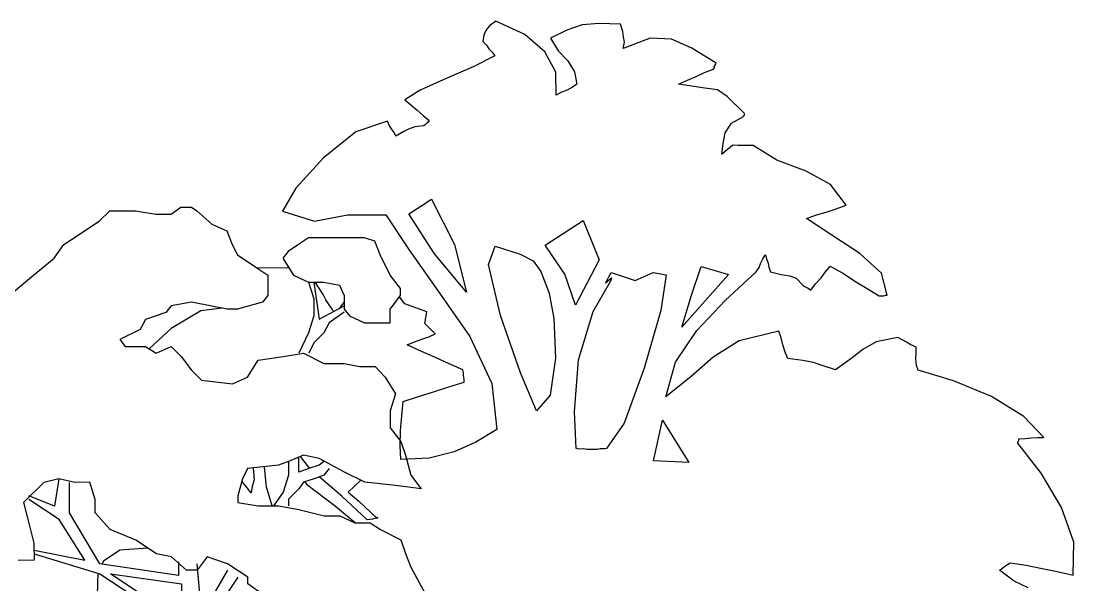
# Model space of a CAD drawing. Extents: x -7.8 to 27.4, y 2.6 to 15.1.
# Drawn here: x -1.89 to 5.96, y 10.92 to 15.13 of the extents above; entities that cross this region are included whole.
import ezdxf

# ---------------------------------------------------------------- set-up
doc = ezdxf.new("R2010")
doc.units = 0
doc.header["$LTSCALE"] = 0.01
doc.layers.add('FINO', color=141, linetype='CONTINUOUS')

msp = doc.modelspace()

# ---------------------------------------------------------------- linework, layer by layer
at = {"layer": 'FINO'}
for p, q in [((1.6005, 15.0938), (1.573, 15.0588)), ((1.6479, 15.1287), (1.6005, 15.0938)), ((1.8642, 15.0288), (1.6479, 15.1287)), ((2.2908, 15.0991), (2.177, 15.0606)), ((2.4172, 15.1109), (2.2908, 15.0991)), ((2.5763, 15.1046), (2.4172, 15.1109)), ((2.5948, 15.0513), (2.5763, 15.1046)), ((1.5588, 15.0235), (1.5509, 14.975)), ((1.573, 15.0588), (1.5588, 15.0235)), ((2.0135, 14.8988), (1.8642, 15.0288)), ((2.177, 15.0606), (2.0559, 15.0001)), ((2.0559, 15.0001), (2.1132, 14.9065)), ((2.6004, 15.0114), (2.5948, 15.0513)), ((2.7992, 15.0003), (2.5981, 14.923)), ((2.606, 14.9715), (2.6004, 15.0114)), ((2.9583, 14.994), (2.7992, 15.0003)), ((1.5509, 14.975), (1.5768, 14.9481)), ((1.5768, 14.9481), (1.596, 14.9214)), ((1.596, 14.9214), (1.6218, 14.8945)), ((2.5981, 14.923), (2.606, 14.9715)), ((3.1092, 14.9259), (2.9583, 14.994)), ((3.292, 14.8131), (3.1092, 14.9259)), ((1.641, 14.8677), (1.4796, 14.7856)), ((1.6218, 14.8945), (1.641, 14.8677)), ((2.0958, 14.7474), (2.0135, 14.8988)), ((2.1132, 14.9065), (2.1842, 14.8305)), ((1.4796, 14.7856), (1.2783, 14.6994)), ((2.1842, 14.8305), (2.2352, 14.7502)), ((3.2039, 14.7434), (3.271, 14.7691)), ((3.271, 14.7691), (3.2779, 14.7823)), ((3.2779, 14.7823), (3.2782, 14.7912)), ((3.2782, 14.7912), (3.2851, 14.8044)), ((3.2851, 14.8044), (3.292, 14.8131)), ((1.2783, 14.6994), (1.0836, 14.6132)), ((2.0979, 14.5749), (2.0958, 14.7474)), ((2.2352, 14.7502), (2.2527, 14.6571)), ((3.0092, 14.6572), (3.0764, 14.6874)), ((3.0764, 14.6874), (3.1368, 14.7132)), ((3.1368, 14.7132), (3.2039, 14.7434)), ((1.0836, 14.6132), (0.9688, 14.5393)), ((2.1785, 14.6137), (2.1383, 14.5965)), ((2.2189, 14.6354), (2.1785, 14.6137)), ((2.2527, 14.6571), (2.2189, 14.6354)), ((3.2075, 14.6283), (3.0092, 14.6572)), ((3.3001, 14.614), (3.2075, 14.6283)), ((3.3718, 14.5645), (3.3001, 14.614)), ((0.9688, 14.5393), (1.0143, 14.5034)), ((2.1383, 14.5965), (2.0979, 14.5749)), ((3.5012, 14.4391), (3.3718, 14.5645)), ((1.0143, 14.5034), (1.0597, 14.4631)), ((1.0597, 14.4631), (1.1051, 14.4227)), ((0.8386, 14.3816), (0.6042, 14.3003)), ((0.8511, 14.3505), (0.8386, 14.3816)), ((1.1051, 14.4227), (1.1506, 14.3868)), ((1.1437, 14.3736), (1.1302, 14.3649)), ((1.1506, 14.3868), (1.1437, 14.3736)), ((3.4064, 14.365), (3.494, 14.417)), ((3.494, 14.417), (3.4941, 14.4215)), ((3.4941, 14.4215), (3.5009, 14.4258)), ((3.5009, 14.4258), (3.5011, 14.4347)), ((3.5011, 14.4347), (3.5012, 14.4391)), ((0.6042, 14.3003), (0.3602, 14.104)), ((0.8703, 14.3237), (0.8511, 14.3505)), ((0.8895, 14.2969), (0.8703, 14.3237)), ((0.902, 14.2702), (0.8895, 14.2969)), ((0.9559, 14.3006), (0.902, 14.2702)), ((0.9963, 14.3222), (0.9559, 14.3006)), ((1.0432, 14.3394), (0.9963, 14.3222)), ((1.1098, 14.3475), (1.0432, 14.3394)), ((1.1233, 14.3561), (1.1098, 14.3475)), ((1.1302, 14.3649), (1.1233, 14.3561)), ((3.3427, 14.2153), (3.3581, 14.2947)), ((3.3581, 14.2947), (3.4064, 14.365)), ((3.334, 14.1358), (3.3427, 14.2153)), ((3.3544, 14.1532), (3.334, 14.1358)), ((3.3747, 14.1707), (3.3544, 14.1532)), ((3.395, 14.1837), (3.3747, 14.1707)), ((3.4153, 14.2012), (3.395, 14.1837)), ((3.4552, 14.2007), (3.4153, 14.2012)), ((3.4883, 14.2003), (3.4552, 14.2007)), ((3.5281, 14.1999), (3.4883, 14.2003)), ((3.5679, 14.1994), (3.5281, 14.1999)), ((3.7443, 14.0912), (3.5679, 14.1994)), ((0.3602, 14.104), (0.1552, 13.8808)), ((3.9611, 14.009), (3.7443, 14.0912)), ((4.1443, 13.9095), (3.9611, 14.009)), ((4.2597, 13.7534), (4.1443, 13.9095)), ((0.1552, 13.8808), (0.0578, 13.7094)), ((0.9997, 13.6895), (1.0874, 13.746)), ((1.0874, 13.746), (1.1684, 13.7982)), ((1.1684, 13.7982), (1.3387, 13.46)), ((4.186, 13.7277), (4.2597, 13.7534)), ((-1.3089, 13.6368), (-1.2308, 13.7121)), ((-1.2308, 13.7121), (-1.0396, 13.7122)), ((-1.0396, 13.7122), (-0.8876, 13.6862)), ((-0.8876, 13.6862), (-0.7746, 13.6863)), ((-0.7746, 13.6863), (-0.7009, 13.7385)), ((-0.7009, 13.7385), (-0.6227, 13.7385)), ((-0.6227, 13.7385), (-0.5835, 13.7125)), ((-0.5835, 13.7125), (-0.4705, 13.6112)), ((0.0578, 13.7094), (0.2948, 13.6358)), ((0.2948, 13.6358), (0.5415, 13.6816)), ((0.5415, 13.6816), (0.8269, 13.6827)), ((0.8269, 13.6827), (0.9993, 13.4241)), ((1.1909, 13.3909), (0.9997, 13.6895)), ((3.9651, 13.655), (4.0388, 13.6807)), ((4.0388, 13.6807), (4.1124, 13.702)), ((4.1124, 13.702), (4.186, 13.7277)), ((-1.4608, 13.5353), (-1.3089, 13.6368)), ((-0.4705, 13.6112), (-0.3575, 13.562)), ((2.1573, 13.5478), (2.299, 13.639)), ((2.299, 13.639), (2.4174, 13.3457)), ((4.1543, 13.529), (3.9651, 13.655)), ((-1.5736, 13.46), (-1.4608, 13.5353)), ((-0.3575, 13.562), (-0.3182, 13.4607)), ((0.2507, 13.5102), (0.177, 13.461)), ((0.3289, 13.5103), (0.2507, 13.5102)), ((0.481, 13.5104), (0.3289, 13.5103)), ((0.6677, 13.5105), (0.481, 13.5104)), ((0.746, 13.4845), (0.6677, 13.5105)), ((2.0155, 13.4565), (2.1573, 13.5478)), ((4.3631, 13.3938), (4.1543, 13.529)), ((-1.6473, 13.3586), (-1.5736, 13.46)), ((-0.3182, 13.4607), (-0.2791, 13.3825)), ((0.177, 13.461), (0.0988, 13.4088)), ((0.7852, 13.3831), (0.746, 13.4845)), ((1.3387, 13.46), (1.429, 13.105)), ((1.5936, 13.311), (1.6437, 13.4476)), ((1.6437, 13.4476), (1.8279, 13.3879)), ((2.1624, 13.238), (2.0155, 13.4565)), ((-1.7992, 13.2311), (-1.6473, 13.3586)), ((-0.2791, 13.3825), (-0.1269, 13.2812)), ((0.0988, 13.4088), (0.0598, 13.3595)), ((0.0598, 13.3595), (0.1382, 13.2322)), ((0.8592, 13.2326), (0.7852, 13.3831)), ((0.9993, 13.4241), (1.2168, 13.1119)), ((1.429, 13.105), (1.1909, 13.3909)), ((1.8279, 13.3879), (1.9262, 13.3381)), ((3.6246, 13.3228), (3.6387, 13.3536)), ((3.6387, 13.3536), (3.6594, 13.3843)), ((3.6594, 13.3843), (3.6652, 13.3533)), ((3.6652, 13.3533), (3.6777, 13.3221)), ((4.5251, 13.2459), (4.3631, 13.3938)), ((0.1062, 13.2841), (-0.1354, 13.2869)), ((-0.1269, 13.2812), (-0.053, 13.2321)), ((1.6832, 12.9295), (1.5936, 13.311)), ((1.9262, 13.3381), (1.9838, 13.2578)), ((2.4174, 13.3457), (2.2427, 13.007)), ((3.1073, 13.081), (3.1793, 13.297)), ((3.1793, 13.297), (3.3835, 13.2371)), ((3.5897, 13.2568), (3.6104, 13.2875)), ((3.6104, 13.2875), (3.6246, 13.3228)), ((3.6777, 13.3221), (3.6835, 13.2911)), ((3.6835, 13.2911), (3.6959, 13.2556)), ((4.1073, 13.2552), (4.1416, 13.2991)), ((4.1416, 13.2991), (4.2397, 13.2448)), ((-1.9511, 13.1036), (-1.7992, 13.2311)), ((-0.053, 13.2321), (-0.0529, 13.1568)), ((0.1382, 13.2322), (0.2512, 13.1801)), ((0.9375, 13.1313), (0.8592, 13.2326)), ((1.9838, 13.2578), (2.046, 13.0978)), ((2.2427, 13.007), (2.1624, 13.238)), ((2.466, 13.1726), (2.5079, 13.2517)), ((2.5135, 13.2118), (2.466, 13.1726)), ((2.5063, 13.1898), (2.5135, 13.2118)), ((2.5079, 13.2517), (2.6855, 13.1921)), ((2.6855, 13.1921), (2.8198, 13.2525)), ((2.8198, 13.2525), (2.9188, 13.2336)), ((2.9188, 13.2336), (2.8787, 12.9687)), ((3.3835, 13.2371), (3.0347, 12.843)), ((3.3585, 13.0427), (3.5897, 13.2568)), ((3.6959, 13.2556), (3.775, 13.237)), ((3.775, 13.237), (3.8411, 13.2273)), ((3.8411, 13.2273), (3.8871, 13.2091)), ((3.8871, 13.2091), (3.9388, 13.1554)), ((4.032, 13.1676), (4.073, 13.2114)), ((4.073, 13.2114), (4.1073, 13.2552)), ((4.2397, 13.2448), (4.3245, 13.1863)), ((4.5673, 13.0817), (4.5251, 13.2459)), ((-0.0529, 13.1568), (-0.0528, 13.0786)), ((0.2512, 13.1801), (0.3641, 13.1802)), ((0.2512, 13.1801), (0.2904, 13.0556)), ((0.2903, 13.1801), (0.3297, 12.9021)), ((0.3601, 13.0865), (0.2991, 13.1801)), ((0.3641, 13.1802), (0.4814, 13.1571)), ((0.4814, 13.1571), (0.5163, 13.0789)), ((0.9376, 13.0791), (0.9375, 13.1313)), ((2.3742, 12.9613), (2.5063, 13.1898)), ((3.9388, 13.1554), (3.9518, 13.1464)), ((3.9518, 13.1464), (3.9715, 13.1373)), ((3.9715, 13.1373), (3.9845, 13.1283)), ((3.9845, 13.1283), (3.9976, 13.1193)), ((3.9976, 13.1193), (4.032, 13.1676)), ((4.3245, 13.1863), (4.416, 13.1322)), ((4.416, 13.1322), (4.5075, 13.078)), ((-0.0528, 13.0786), (-0.0918, 13.0293)), ((0.2904, 13.0556), (0.2906, 12.9282)), ((0.3789, 13.0464), (0.3601, 13.0865)), ((0.4045, 13.0107), (0.3789, 13.0464)), ((0.5163, 13.0789), (0.5164, 12.9775)), ((0.8596, 12.9777), (0.9376, 13.0791)), ((0.9688, 13.0174), (0.9297, 13.0688)), ((1.2168, 13.1119), (1.4535, 12.7729)), ((2.046, 13.0978), (2.0808, 12.9072)), ((3.0347, 12.843), (3.1073, 13.081)), ((3.1469, 12.8195), (3.3585, 13.0427)), ((4.5075, 13.078), (4.5207, 13.0779)), ((4.5207, 13.0779), (4.5406, 13.0776)), ((4.5406, 13.0776), (4.554, 13.0819)), ((4.554, 13.0819), (4.5673, 13.0817)), ((-0.7738, 13.0029), (-0.8128, 12.9536)), ((-0.5523, 12.9644), (-0.7747, 12.8342)), ((-0.6218, 13.029), (-0.7738, 13.0029)), ((-0.3567, 12.977), (-0.6218, 13.029)), ((-0.3934, 12.9842), (-0.5523, 12.9644)), ((-0.2785, 12.9771), (-0.3567, 12.977)), ((-0.0918, 13.0293), (-0.2785, 12.9771)), ((0.3297, 12.9021), (0.5164, 13.0036)), ((0.4301, 12.975), (0.4045, 13.0107)), ((0.4377, 12.9608), (0.4301, 12.975)), ((0.5163, 13.0322), (0.4821, 12.985)), ((0.5164, 12.9775), (0.5555, 12.9283)), ((0.8597, 12.8764), (0.8596, 12.9777)), ((1.1331, 12.958), (0.9688, 13.0174)), ((1.1175, 12.8697), (1.1331, 12.958)), ((2.2652, 12.5998), (2.3742, 12.9613)), ((2.8787, 12.9687), (2.7546, 12.5365)), ((-0.9648, 12.9014), (-1.0038, 12.8261)), ((-0.8128, 12.9536), (-0.9648, 12.9014)), ((0.2906, 12.9282), (0.2516, 12.8007)), ((0.5164, 12.9544), (0.4036, 12.8761)), ((0.5555, 12.9283), (0.6686, 12.8763)), ((1.8313, 12.503), (1.6832, 12.9295)), ((2.0808, 12.9072), (2.0929, 12.6106)), ((-1.0038, 12.8261), (-1.1557, 12.7507)), ((-0.7747, 12.8342), (-0.9373, 12.6816)), ((0.2516, 12.8007), (0.178, 12.6501)), ((0.3646, 12.8008), (0.2908, 12.7255)), ((0.4036, 12.8761), (0.3646, 12.8008)), ((0.6686, 12.8763), (0.8597, 12.8764)), ((1.1952, 12.7936), (1.1175, 12.8697)), ((2.9881, 12.5825), (3.1469, 12.8195)), ((3.7573, 12.8124), (3.4634, 12.7407)), ((3.7759, 12.7636), (3.7573, 12.8124)), ((-1.1557, 12.7507), (-1.1165, 12.6986)), ((0.2908, 12.7255), (0.2518, 12.6502)), ((0.9873, 12.712), (1.041, 12.7335)), ((1.041, 12.7335), (1.0946, 12.7549)), ((1.0946, 12.7549), (1.1482, 12.772)), ((1.1482, 12.772), (1.1952, 12.7936)), ((1.4535, 12.7729), (1.6168, 12.4215)), ((3.4634, 12.7407), (3.2677, 12.6191)), ((3.7878, 12.7103), (3.7759, 12.7636)), ((4.4852, 12.7332), (4.3841, 12.6769)), ((4.6453, 12.7667), (4.4852, 12.7332)), ((4.678, 12.7486), (4.6453, 12.7667)), ((4.7107, 12.7306), (4.678, 12.7486)), ((4.7434, 12.7125), (4.7107, 12.7306)), ((-1.1165, 12.6986), (-0.9645, 12.6987)), ((-0.9645, 12.6987), (-0.8863, 12.6495)), ((-0.8863, 12.6495), (-0.7734, 12.6988)), ((-0.7734, 12.6988), (-0.6994, 12.6235)), ((0.0607, 12.624), (0.2127, 12.6501)), ((0.2127, 12.6501), (0.3649, 12.572)), ((1.0922, 12.6621), (0.9873, 12.712)), ((1.1972, 12.6166), (1.0922, 12.6621)), ((3.8063, 12.657), (3.7878, 12.7103)), ((3.8249, 12.6081), (3.8063, 12.657)), ((4.3841, 12.6769), (4.296, 12.6071)), ((4.7828, 12.6943), (4.7434, 12.7125)), ((4.7805, 12.6059), (4.7817, 12.6545)), ((4.7817, 12.6545), (4.7828, 12.6943)), ((-0.6994, 12.6235), (-0.6211, 12.5222)), ((-0.204, 12.4703), (-0.126, 12.5978)), ((-0.126, 12.5978), (0.0607, 12.624)), ((0.3649, 12.572), (0.5169, 12.5721)), ((0.5169, 12.5721), (0.6342, 12.549)), ((1.2955, 12.5712), (1.1972, 12.6166)), ((1.4005, 12.5258), (1.2955, 12.5712)), ((2.0929, 12.6106), (2.0526, 12.3368)), ((2.2351, 12.2108), (2.2652, 12.5998)), ((2.9149, 12.3223), (2.9881, 12.5825)), ((3.2677, 12.6191), (3.1047, 12.475)), ((3.9373, 12.5936), (3.8249, 12.6081)), ((4.0166, 12.5794), (3.9373, 12.5936)), ((4.0824, 12.5565), (4.0166, 12.5794)), ((4.296, 12.6071), (4.1811, 12.5244)), ((4.7858, 12.5572), (4.7805, 12.6059)), ((-0.6211, 12.5222), (-0.5472, 12.447)), ((0.6342, 12.549), (0.7472, 12.5491)), ((0.7472, 12.5491), (0.8211, 12.4709)), ((1.4066, 12.5036), (1.4005, 12.5258)), ((1.406, 12.4815), (1.4066, 12.5036)), ((1.9499, 12.2185), (1.8313, 12.503)), ((2.7546, 12.5365), (2.6045, 12.1268)), ((4.1811, 12.5244), (4.0824, 12.5565)), ((4.7982, 12.5216), (4.7858, 12.5572)), ((5.0616, 12.4433), (4.7982, 12.5216)), ((-0.5472, 12.447), (-0.3169, 12.4211)), ((-0.3169, 12.4211), (-0.204, 12.4703)), ((0.8211, 12.4709), (0.8995, 12.3464)), ((1.2977, 12.3987), (1.4114, 12.4327)), ((1.412, 12.4548), (1.406, 12.4815)), ((1.4114, 12.4327), (1.412, 12.4548)), ((1.6168, 12.4215), (1.6543, 12.0804)), ((3.1047, 12.475), (2.9149, 12.3223)), ((5.3438, 12.325), (5.0616, 12.4433)), ((0.8995, 12.3464), (0.8605, 12.219)), ((1.0701, 12.3261), (1.1838, 12.3602)), ((1.1838, 12.3602), (1.2977, 12.3987)), ((2.0526, 12.3368), (1.9499, 12.2185)), ((0.9469, 12.1815), (0.9563, 12.2876)), ((0.9563, 12.2876), (1.0701, 12.3261)), ((5.5855, 12.1762), (5.3438, 12.325)), ((0.8605, 12.219), (0.8606, 12.1929)), ((0.8606, 12.1929), (0.8607, 12.0916)), ((0.9374, 12.071), (0.9469, 12.1815)), ((2.2478, 11.9363), (2.2351, 12.2108)), ((5.734, 12.0196), (5.5855, 12.1762)), ((2.6045, 12.1268), (2.4735, 11.9381)), ((2.8228, 11.8456), (2.8905, 12.1501)), ((2.8905, 12.1501), (3.0879, 11.8337)), ((0.8607, 12.0916), (0.939, 11.9903)), ((0.9345, 11.9605), (0.9374, 12.071)), ((1.6543, 12.0804), (1.4992, 11.9849)), ((5.5944, 12.0124), (5.641, 12.0163)), ((5.641, 12.0163), (5.6875, 12.0202)), ((5.6875, 12.0202), (5.734, 12.0196)), ((0.9383, 11.8542), (0.9345, 11.9605)), ((0.939, 11.9903), (0.9739, 11.8889)), ((1.4992, 11.9849), (1.338, 11.9115)), ((2.2676, 11.9317), (2.2478, 11.9363)), ((2.3009, 11.9357), (2.2676, 11.9317)), ((2.3273, 11.931), (2.3009, 11.9357)), ((2.4735, 11.9381), (2.4601, 11.9339)), ((5.5404, 11.9777), (5.5407, 11.9865)), ((5.7138, 11.7544), (5.5404, 11.9777)), ((5.5407, 11.9865), (5.5475, 11.9953)), ((5.5475, 11.9953), (5.5477, 11.9997)), ((5.5477, 11.9997), (5.5479, 12.0085)), ((5.5479, 12.0085), (5.5944, 12.0124)), ((0.2137, 11.8885), (0.1008, 11.8392)), ((0.179, 11.8624), (0.1691, 11.869)), ((0.1791, 11.8132), (0.179, 11.8624)), ((0.2597, 11.7869), (0.1917, 11.8789)), ((0.331, 11.8625), (0.2137, 11.8885)), ((0.5179, 11.7613), (0.331, 11.8625)), ((1.151, 11.865), (0.9383, 11.8542)), ((0.9739, 11.8889), (1.0132, 11.7384)), ((1.338, 11.9115), (1.151, 11.865)), ((2.3538, 11.9307), (2.3273, 11.931)), ((2.3737, 11.9304), (2.3538, 11.9307)), ((2.3936, 11.9302), (2.3737, 11.9304)), ((2.4069, 11.9301), (2.3936, 11.9302)), ((2.4269, 11.9343), (2.4069, 11.9301)), ((2.4402, 11.9341), (2.4269, 11.9343)), ((2.4468, 11.934), (2.4402, 11.9341)), ((2.4601, 11.9339), (2.4468, 11.934)), ((-0.2032, 11.7869), (-0.2422, 11.7116)), ((0.027, 11.8131), (-0.2032, 11.7869)), ((-0.1622, 11.7916), (-0.154, 11.7033)), ((-0.0625, 11.6491), (-0.0779, 11.8012)), ((0.1008, 11.8392), (0.027, 11.8131)), ((0.1022, 11.8398), (0.1009, 11.8131)), ((0.1009, 11.8131), (0.101, 11.7379)), ((0.1791, 11.7611), (0.1791, 11.8132)), ((0.2529, 11.7872), (0.1791, 11.7611)), ((0.3311, 11.8133), (0.2529, 11.7872)), ((0.3658, 11.8394), (0.3311, 11.8133)), ((0.405, 11.7873), (0.3659, 11.738)), ((3.0879, 11.8337), (2.8228, 11.8456)), ((-1.6105, 11.7108), (-1.7234, 11.6847)), ((-1.6105, 11.7108), (-1.645, 11.5081)), ((-1.4932, 11.6848), (-1.6105, 11.7108)), ((-0.2422, 11.7116), (-0.2768, 11.5842)), ((-0.154, 11.7033), (-0.1685, 11.6548)), ((0.101, 11.7379), (0.062, 11.6104)), ((0.2921, 11.7119), (0.214, 11.6858)), ((0.3659, 11.738), (0.2921, 11.7119)), ((0.4998, 11.5806), (0.331, 11.7257)), ((0.6701, 11.6861), (0.5179, 11.7613)), ((0.6402, 11.7008), (0.5471, 11.611)), ((1.0132, 11.7384), (1.0915, 11.6371)), ((5.8663, 11.4961), (5.7138, 11.7544)), ((-1.7234, 11.6847), (-1.8752, 11.534)), ((-1.532, 11.456), (-1.5323, 11.6848)), ((-1.3802, 11.6849), (-1.4932, 11.6848)), ((-1.341, 11.5575), (-1.3802, 11.6849)), ((-0.1764, 11.6062), (-0.2469, 11.6943)), ((-0.1685, 11.6548), (-0.1764, 11.6062)), ((-0.0201, 11.509), (-0.0625, 11.6491)), ((0.1793, 11.6365), (0.1012, 11.5583)), ((0.214, 11.6858), (0.1793, 11.6365)), ((0.2234, 11.6889), (0.2368, 11.6722)), ((0.2368, 11.6722), (0.4514, 11.506)), ((0.9003, 11.6601), (0.6701, 11.6861)), ((1.0915, 11.6371), (0.9003, 11.6601)), ((-1.645, 11.5081), (-1.8362, 11.5833)), ((-1.6101, 11.4068), (-1.8362, 11.5572)), ((-1.3408, 11.4561), (-1.341, 11.5575)), ((-0.2768, 11.5842), (-0.2767, 11.5349)), ((0.062, 11.6104), (-0.0117, 11.509)), ((0.1012, 11.5583), (0.1013, 11.5091)), ((0.6877, 11.4059), (0.4998, 11.5806)), ((0.5471, 11.611), (0.6249, 11.5438)), ((0.6249, 11.5438), (0.761, 11.4183)), ((-1.8752, 11.534), (-1.8359, 11.3806)), ((-0.2767, 11.5349), (-0.1246, 11.509)), ((-0.1246, 11.509), (0.0274, 11.509)), ((0.0274, 11.509), (0.1795, 11.4831)), ((0.1795, 11.4831), (0.3663, 11.4339)), ((0.4514, 11.506), (0.6, 11.3819)), ((5.9591, 11.2384), (5.8663, 11.4961)), ((-1.4186, 11.1028), (-1.6101, 11.4068)), ((-1.3056, 11.0768), (-1.532, 11.456)), ((-1.2277, 11.3317), (-1.3408, 11.4561)), ((0.3663, 11.4339), (0.4836, 11.434)), ((0.4836, 11.434), (0.5966, 11.3819)), ((0.7276, 11.4099), (0.6877, 11.4059)), ((0.7678, 11.4227), (0.7276, 11.4099)), ((0.761, 11.4183), (0.7678, 11.4227)), ((-1.8359, 11.3806), (-1.7967, 11.23)), ((-1.0365, 11.2536), (-1.2277, 11.3317)), ((0.5966, 11.3819), (0.7096, 11.382)), ((0.7096, 11.382), (0.7878, 11.3328)), ((0.7878, 11.3328), (0.9399, 11.2547)), ((-1.7967, 11.23), (-1.7965, 11.1026)), ((-0.8843, 11.1523), (-1.0365, 11.2536)), ((0.9399, 11.2547), (0.9748, 11.1534)), ((5.9526, 10.9907), (5.9591, 11.2384)), ((-1.7966, 11.1779), (-1.4186, 11.1028)), ((-1.7966, 11.1518), (-1.3055, 11.0015)), ((-1.1565, 11.1796), (-1.2781, 11.097)), ((-0.9478, 11.1945), (-1.1565, 11.1796)), ((-0.7714, 11.1292), (-0.8843, 11.1523)), ((0.9748, 11.1534), (1.0141, 11.052)), ((-1.7965, 11.1026), (-1.9138, 11.1025)), ((-0.7182, 10.9902), (-1.3056, 11.0768)), ((-1.2781, 11.097), (-1.29, 11.0745)), ((-0.6583, 11.0279), (-0.7714, 11.1292)), ((-0.7182, 11.0902), (-0.7182, 11.0902)), ((-0.7182, 11.0902), (-0.7182, 10.9902)), ((-0.5449, 10.6979), (-0.5802, 11.0772)), ((-0.5064, 11.1294), (-0.5801, 11.028)), ((-0.3543, 11.0773), (-0.5064, 11.1294)), ((-0.2021, 10.9761), (-0.3543, 11.0773)), ((5.4636, 11.0716), (5.4839, 11.0846)), ((5.4839, 11.0846), (5.6028, 11.0656)), ((-1.3203, 11.006), (-1.3222, 10.9338)), ((-1.3055, 11.0015), (-1.036, 10.825)), ((-1.2273, 11.0015), (-0.6973, 10.9266)), ((-0.9621, 10.825), (-1.2273, 11.0015)), ((-0.5801, 11.028), (-0.6583, 11.0279)), ((-0.3542, 11.0281), (-0.5449, 10.6979)), ((1.0141, 11.052), (1.2056, 10.6989)), ((5.4028, 11.0281), (5.423, 11.0411)), ((5.5135, 10.9472), (5.4028, 11.0281)), ((5.423, 11.0411), (5.4434, 11.0586)), ((5.4434, 11.0586), (5.4636, 11.0716)), ((5.6028, 11.0656), (5.7217, 11.0421)), ((5.7217, 11.0421), (5.8339, 11.0186)), ((5.8339, 11.0186), (5.9526, 10.9907)), ((-1.3222, 10.9338), (-1.3248, 10.8321)), ((-0.7182, 10.9902), (-0.7182, 10.9902)), ((-0.6973, 10.9266), (-0.6971, 10.7991)), ((-0.276, 10.976), (-0.4277, 10.7472)), ((-0.2021, 10.9268), (-0.2021, 10.9761)), ((-0.089, 10.8487), (-0.2021, 10.9268)), ((5.6183, 10.8973), (5.5135, 10.9472))]:
    msp.add_line(p, q, dxfattribs=at)

doc.saveas('drawing.dxf')
